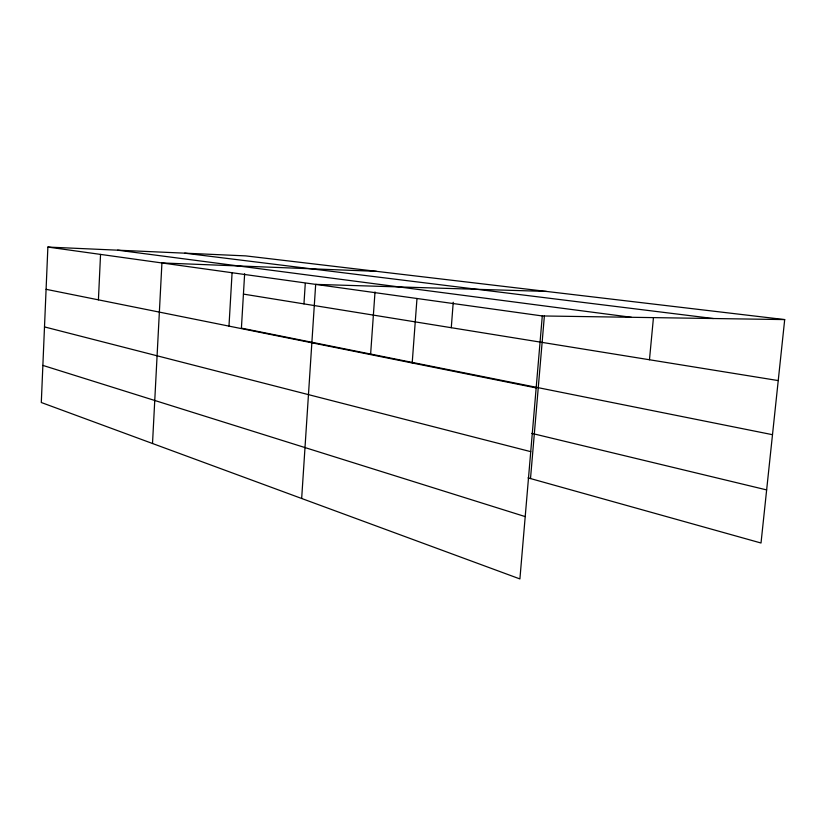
<?xml version="1.0" encoding="UTF-8"?>
<svg xmlns="http://www.w3.org/2000/svg" width="826" height="826" viewBox="0 0 826 826"><rect width="100%" height="100%" fill="white"/><g stroke="black" fill="none" stroke-linecap="round" stroke-linejoin="round"><path stroke-width="1.24" d="M784.7 319.59L245.694 255.884L47.877 247.067L41.3 402.51L519.905 578.933L542.29 315.955L784.7 319.59L761.014 543.012L528.031 477.872M98.418 299.838L100.545 254.408M152.511 443.51L161.927 262.957L376.47 271.341M228.978 326.115L232.085 272.735M244.641 273.716L241.409 328.129L772.496 434.693M303.958 303.885L305.269 283.483M301.666 498.491L315.677 284.381L546.471 291.433M370.626 354.055L375.014 291.939M412.195 362.975L416.985 298.496M451.275 327.705L453.237 302.254M530.509 478.564L544.406 315.646M649.463 359.754L653.407 318.113M184.714 253.169L713.344 318.526M117.602 250.175L631.425 317.298M47.877 247.067L542.29 315.955M243.433 294.097L778.237 380.579M46.091 289.317L536.167 387.921M531.82 433.382L766.642 489.911M44.501 326.91L530.736 451.657M42.869 365.402L525.212 516.601"/></g></svg>
